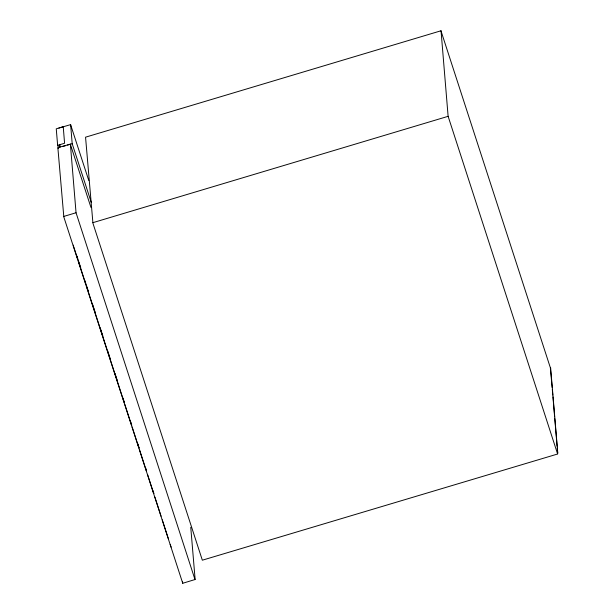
<?xml version="1.0" encoding="UTF-8"?>
<svg xmlns="http://www.w3.org/2000/svg" width="614" height="614" viewBox="0 0 614 614"><rect width="100%" height="100%" fill="white"/><g stroke="black" fill="none" stroke-linecap="round" stroke-linejoin="round"><path stroke-width="0.92" d="M91.256 202.351L72.191 143.737L70.633 124.634L58.883 128.034M194.999 579.601L76.044 212.751L70.38 144.121L58.499 147.467L57.877 147.867L63.825 216.988L182.734 583.269L195.137 579.501L190.754 527.319M557.566 453.853L448.12 116.322L441.036 30.761L85.553 137.183L92.944 223.281L202.336 560.198L557.044 454.183L557.712 453.746L557.236 448.066M57.731 145.311L64.577 143.262L63.242 126.73L56.258 128.825L57.624 145.157L58.645 148.404M59.266 145.518L59.443 147.621M63.779 216.427L76.044 212.751M92.891 222.667L448.12 116.322M63.127 146.408L65.752 145.618M67.509 145.096L72.191 143.737M70.579 124.619L88.761 180.455M182.734 583.269L182.481 581.343M550.374 368.262L552.147 387.465M440.936 30.731L550.328 367.648M70.28 144.098L90.964 207.463M76.911 256.038L80.741 267.865M84.878 280.606L88.124 290.622M92.254 303.362L95.5 313.37M100.22 327.93L102.876 336.119M107.596 350.678L110.251 358.868M114.972 373.435L117.627 381.624M122.938 398.002L124.419 402.554M130.322 420.751L131.795 425.302M137.697 443.5L139.171 448.051M145.664 468.075L146.546 470.808M153.04 490.824L153.922 493.556M73.726 246.813L77.564 258.647M78.745 262.285L85.53 283.215M86.712 286.853L124.189 402.431M124.78 404.25L131.565 425.18M132.156 426.999L138.941 447.928M139.531 449.747L146.316 470.685M147.498 474.323L153.692 493.433M154.874 497.071L161.075 516.182M162.249 519.82L168.451 538.931M170.224 544.395L171.106 547.12M550.635 367.794L557.788 453.009M552.308 389.36L552.784 395.04M552.945 396.936L554.611 416.822M554.772 418.717L557.082 446.171M73.335 245.539L73.365 245.116M59.903 144.344L60.141 147.183M58.015 147.767L58.054 148.25"/></g></svg>
